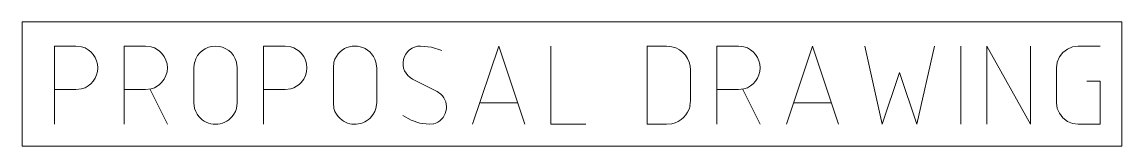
# Model space of a CAD drawing. Header units: inches. Extents: x 0 to 16.2, y 0 to 11.4.
# Drawn here: x 10.204 to 12.636, y 3.242 to 3.517 of the extents above; entities that cross this region are included whole.
import ezdxf

# ---------------------------------------------------------------- set-up
doc = ezdxf.new("R2010")
doc.units = ezdxf.units.IN
doc.header["$MEASUREMENT"] = 0
doc.layers.add('Color-7-Line_Weight-20', color=7, linetype='Continuous', lineweight=20)

msp = doc.modelspace()

# ---------------------------------------------------------------- linework, layer by layer
at = {"layer": 'Color-7-Line_Weight-20', "linetype": 'Continuous'}
for p, q in [((12.2792, 3.29), (12.2792, 3.4633)), ((10.4875, 3.3667), (10.5258, 3.29)), ((11.7975, 3.3667), (11.8358, 3.29)), ((11.2992, 3.3375), (11.2175, 3.3375)), ((11.9925, 3.3375), (11.9108, 3.3375))]:
    msp.add_line(p, q, dxfattribs=at)
msp.add_lwpolyline([(10.2042, 3.2417), (12.6358, 3.2417), (12.6358, 3.5167), (10.2042, 3.5167)], close=True, dxfattribs=at)
for points in [[(10.2758, 3.29), (10.2758, 3.4633), (10.3233, 3.4633), (10.3358, 3.4617)], [(10.5129, 3.4478), (10.5082, 3.4521), (10.5029, 3.4559), (10.4968, 3.4591), (10.49, 3.4617), (10.4775, 3.4633), (10.43, 3.4633), (10.43, 3.29)], [(10.8212, 3.4478), (10.8166, 3.4521), (10.8112, 3.4559), (10.8051, 3.4591), (10.7983, 3.4617), (10.7858, 3.4633), (10.7383, 3.4633), (10.7383, 3.29)], [(10.9073, 3.3025), (10.903, 3.3071), (10.8992, 3.3124), (10.8959, 3.3183), (10.8933, 3.325), (10.8925, 3.3375), (10.8925, 3.415), (10.8933, 3.4275), (10.8959, 3.4343), (10.8991, 3.4404), (10.9029, 3.4457), (10.9072, 3.4504), (10.912, 3.4543), (10.9171, 3.4575), (10.9226, 3.46), (10.9283, 3.4618), (10.9341, 3.4629), (10.94, 3.4633), (10.9459, 3.4629), (10.9517, 3.4618), (10.9574, 3.46), (10.9629, 3.4575), (10.968, 3.4543), (10.9728, 3.4504), (10.9771, 3.4457), (10.9809, 3.4404), (10.9841, 3.4343), (10.9867, 3.4275), (10.9883, 3.415), (10.9883, 3.3375), (10.9867, 3.325), (10.9841, 3.3183), (10.9808, 3.3124), (10.977, 3.3071)], [(11.1325, 3.4533), (11.1092, 3.4608), (11.085, 3.4633)], [(11.2, 3.29), (11.2583, 3.4633), (11.3158, 3.29)], [(11.4508, 3.29), (11.3733, 3.29), (11.3733, 3.4633)], [(11.6408, 3.4617), (11.6292, 3.4633), (11.5858, 3.4633), (11.5858, 3.29), (11.6292, 3.29), (11.6408, 3.2908)], [(11.74, 3.29), (11.74, 3.4633), (11.7883, 3.4633), (11.8, 3.4617)], [(11.8942, 3.29), (11.9517, 3.4633), (12.0092, 3.29)], [(12.0675, 3.4633), (12.1058, 3.29), (12.1442, 3.405), (12.1825, 3.29), (12.2217, 3.4633)], [(12.3367, 3.29), (12.3367, 3.4633), (12.4333, 3.29), (12.4333, 3.4633)], [(12.5583, 3.3858), (12.5875, 3.3858), (12.5875, 3.29), (12.5392, 3.29), (12.5267, 3.2917), (12.515, 3.2958), (12.505, 3.3042), (12.4975, 3.3142), (12.4925, 3.325), (12.4908, 3.3375), (12.4908, 3.415), (12.4925, 3.4275), (12.4975, 3.4392), (12.505, 3.4492), (12.515, 3.4567), (12.5267, 3.4617), (12.5392, 3.4633), (12.5875, 3.4633)], [(10.5951, 3.307), (10.5914, 3.3123), (10.5883, 3.3183), (10.5858, 3.325), (10.5842, 3.3375), (10.5842, 3.415), (10.5858, 3.4275)], [(10.6687, 3.3071), (10.6725, 3.3124), (10.6758, 3.3184), (10.6783, 3.325), (10.68, 3.3375), (10.68, 3.415), (10.6783, 3.4275)], [(11.6817, 3.41), (11.6817, 3.3425), (11.6808, 3.3308)], [(10.5129, 3.3822), (10.5082, 3.3779), (10.5029, 3.3741), (10.4968, 3.3709), (10.49, 3.3683), (10.4775, 3.3667), (10.43, 3.3667)], [(10.8212, 3.3822), (10.8166, 3.3779), (10.8112, 3.3741), (10.8051, 3.3709), (10.7983, 3.3683), (10.7858, 3.3667), (10.7383, 3.3667)], [(11.0675, 3.39), (11.1217, 3.3625), (11.13, 3.3567)], [(10.2758, 3.3667), (10.3233, 3.3667), (10.3358, 3.3683)], [(11.74, 3.3667), (11.7883, 3.3667), (11.8, 3.3683)], [(11.0458, 3.3092), (11.0642, 3.2992), (11.0833, 3.2925), (11.1042, 3.29), (11.1142, 3.2908)]]:
    msp.add_lwpolyline(points, dxfattribs=at)
for centre, radius, start, end in [((10.3235, 3.415), 0.0483, 284.8488, 75.1512), ((10.6321, 3.4154), 0.0478, 14.714, 165.286), ((11.0853, 3.4245), 0.0388, 90.4623, 242.6938), ((11.6303, 3.4114), 0.0514, 358.4575, 78.183), ((11.7876, 3.415), 0.0483, 284.8488, 75.1512), ((10.4775, 3.415), 0.0482, 317.1497, 42.8503), ((10.7859, 3.415), 0.0482, 317.1497, 42.8503), ((11.1036, 3.3282), 0.0388, 285.7339, 47.2194), ((10.6319, 3.3379), 0.048, 219.9666, 320.1839), ((10.94, 3.3384), 0.0485, 227.6844, 319.8019), ((11.629, 3.3427), 0.0532, 282.8927, 347.1073)]:
    msp.add_arc(centre, radius, start, end, dxfattribs=at)

doc.saveas('drawing.dxf')
